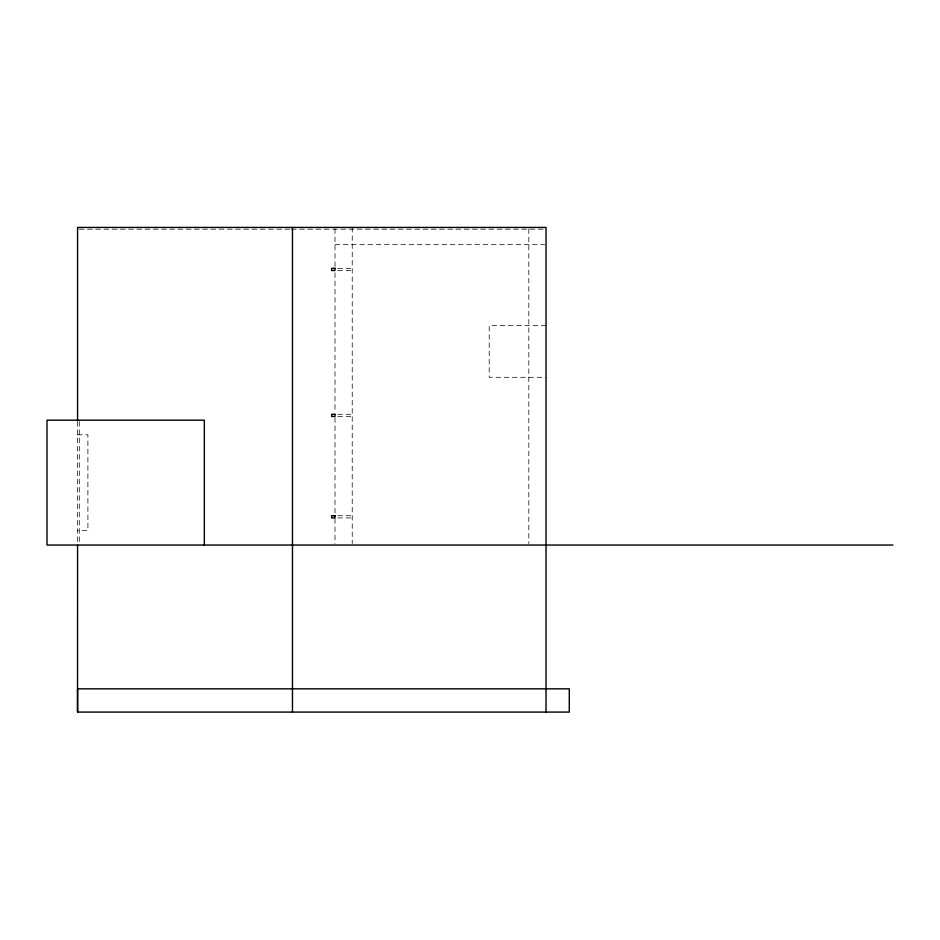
<?xml version="1.0" encoding="UTF-8"?>
<svg xmlns="http://www.w3.org/2000/svg" width="940" height="940" viewBox="0 0 940 940"><rect width="100%" height="100%" fill="white"/><g stroke="black" fill="none" stroke-linecap="round" stroke-linejoin="round"><path stroke-width="0.7" stroke-dasharray="4.7 3.53" d="M79.289 229.172L289.966 229.172M291.424 229.172L544.319 229.172M335.004 244.67L544.577 244.67M337.871 268.323L352.23 268.323M337.871 270.509L352.23 270.509M546.034 325.616L489.2 325.616L489.2 377.293L546.034 377.293M337.871 414.281L352.23 414.281M337.871 416.467L352.23 416.467M77.573 434.809L87.902 434.809L87.902 530.407L77.573 530.407M337.871 515.731L352.23 515.731M337.871 517.917L352.23 517.917M528.821 228.913L528.821 543.579M352.23 227.445L352.23 543.579M335.004 228.878L335.004 266.96M335.004 272.823L335.004 411.861M335.004 417.713L335.004 512.841M335.004 518.692L335.004 543.579M79.289 421.555L79.289 543.449M77.573 421.625L77.573 543.579"/><path stroke-width="1.41" d="M77.573 712.085L77.573 688.832L569.288 688.832L569.288 712.085L77.538 712.085L77.573 545.047M893 545.047L47 545.047L47 420.18L204.333 420.18L204.333 545.047M546.034 712.085L546.034 227.445L77.573 227.445L77.573 420.791M292.469 227.445L292.469 712.085M335.004 268.323L331.632 268.323L331.632 270.509L335.004 270.509L335.004 268.323M335.004 414.281L331.632 414.281L331.632 416.467L335.004 416.467L335.004 414.281M335.004 515.731L331.632 515.731L331.632 517.917L335.004 517.917L335.004 515.731"/></g></svg>
